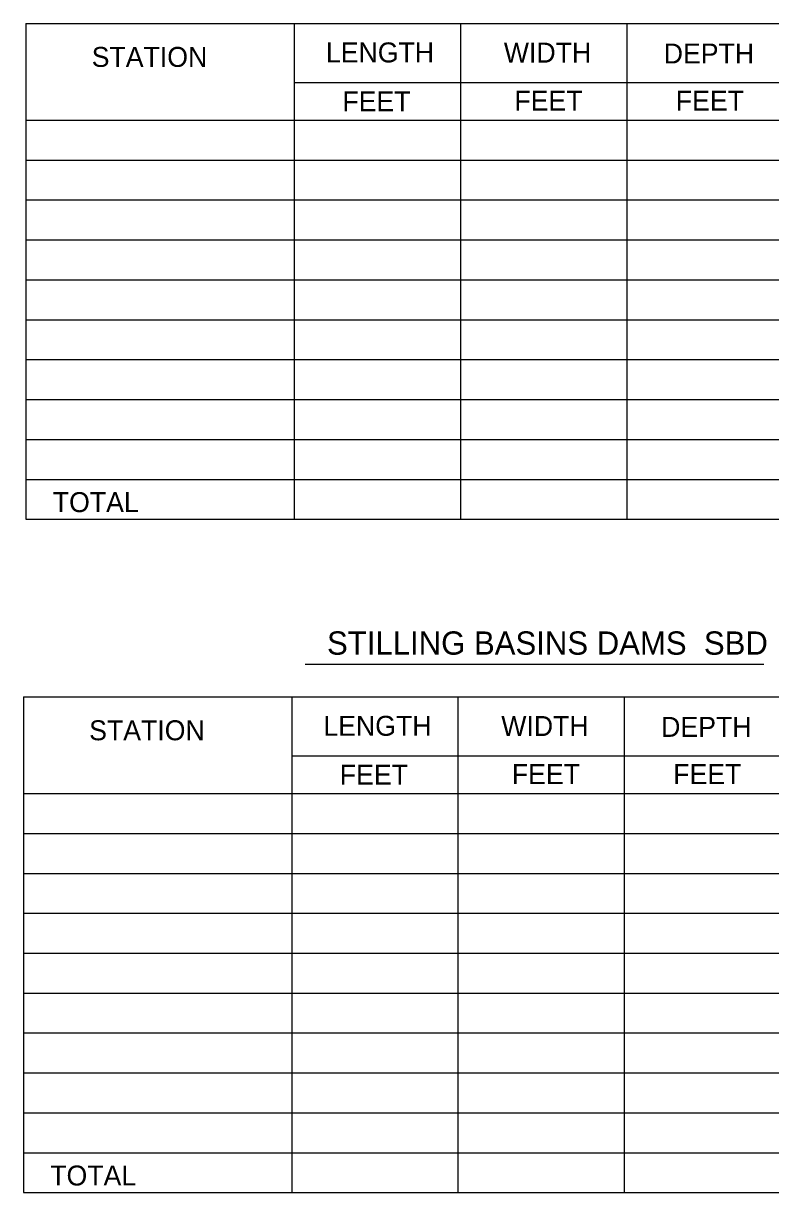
# Model space of a CAD drawing. Extents: x 1344746 to 1345449, y 1153508 to 1154036.
# Drawn here: x 1344857.1 to 1344947, y 1153663.7 to 1153804.3 of the extents above; entities that cross this region are included whole.
import ezdxf

# ---------------------------------------------------------------- set-up
doc = ezdxf.new("R2010")
doc.units = 0
doc.layers.add('Design_EX_Roadway Notes', color=7, linetype='Continuous')

msp = doc.modelspace()

# ---------------------------------------------------------------- linework, layer by layer
at = {"layer": 'Design_EX_Roadway Notes'}
for p, q in [((1344857.367, 1153804.345), (1345013.879, 1153804.345)), ((1344857.367, 1153804.345), (1344857.367, 1153744.705)), ((1344889.668, 1153804.345), (1344889.668, 1153744.705)), ((1344909.668, 1153804.345), (1344909.668, 1153744.705)), ((1344929.668, 1153804.345), (1344929.668, 1153744.705)), ((1344889.668, 1153797.223), (1345013.879, 1153797.223)), ((1344857.367, 1153792.705), (1345013.879, 1153792.705)), ((1344857.367, 1153787.905), (1345013.879, 1153787.905)), ((1344857.367, 1153783.105), (1345013.879, 1153783.105)), ((1344857.367, 1153778.305), (1345013.879, 1153778.305)), ((1344857.367, 1153773.505), (1345013.879, 1153773.505)), ((1344857.367, 1153768.705), (1345013.879, 1153768.705)), ((1344857.367, 1153763.905), (1345013.879, 1153763.905)), ((1344857.367, 1153759.105), (1345013.879, 1153759.105)), ((1344857.367, 1153754.305), (1345013.879, 1153754.305)), ((1344857.367, 1153749.505), (1345013.879, 1153749.505)), ((1344857.367, 1153744.705), (1345013.879, 1153744.705)), ((1344946.187, 1153727.217), (1344890.988, 1153727.217)), ((1344857.06, 1153723.356), (1344993.572, 1153723.356)), ((1344857.06, 1153723.356), (1344857.06, 1153663.717)), ((1344889.359, 1153723.356), (1344889.359, 1153663.717)), ((1344909.359, 1153723.356), (1344909.359, 1153663.717)), ((1344929.359, 1153723.356), (1344929.359, 1153663.717)), ((1344889.359, 1153716.233), (1344993.572, 1153716.233)), ((1344857.06, 1153711.716), (1344993.572, 1153711.716)), ((1344857.06, 1153706.916), (1344993.572, 1153706.916)), ((1344857.06, 1153702.117), (1344993.572, 1153702.117)), ((1344857.06, 1153697.317), (1344993.572, 1153697.317)), ((1344857.06, 1153692.517), (1344993.572, 1153692.517)), ((1344857.06, 1153687.717), (1344993.572, 1153687.717)), ((1344857.06, 1153682.917), (1344993.572, 1153682.917)), ((1344857.06, 1153678.117), (1344993.572, 1153678.117)), ((1344857.06, 1153673.317), (1344993.572, 1153673.317)), ((1344857.06, 1153668.517), (1344993.572, 1153668.517)), ((1344857.06, 1153663.717), (1344993.572, 1153663.717))]:
    msp.add_line(p, q, dxfattribs=at)

# ---------------------------------------------------------------- texts
for s, height, p in [('STATION', 2.4, (1344865.284, 1153799.113)), ('LENGTH', 2.4, (1344893.471, 1153799.652)), ('WIDTH', 2.4, (1344914.884, 1153799.628)), ('DEPTH', 2.4, (1344934.128, 1153799.521)), ('FEET', 2.4, (1344895.452, 1153793.768)), ('FEET', 2.4, (1344916.158, 1153793.844)), ('FEET', 2.4, (1344935.581, 1153793.844)), ('TOTAL', 2.4, (1344860.602, 1153745.564)), ('STILLING BASINS DAMS  SBD', 2.79999, (1344893.606, 1153728.416)), ('STATION', 2.4, (1344864.977, 1153718.124)), ('LENGTH', 2.4, (1344893.162, 1153718.661)), ('WIDTH', 2.4, (1344914.576, 1153718.638)), ('DEPTH', 2.4, (1344933.819, 1153718.532)), ('FEET', 2.4, (1344895.145, 1153712.779)), ('FEET', 2.4, (1344915.849, 1153712.855)), ('FEET', 2.4, (1344935.274, 1153712.855)), ('TOTAL', 2.4, (1344860.295, 1153664.575))]:
    msp.add_text(s, height=height, dxfattribs=at).set_placement(p)

doc.saveas('drawing.dxf')
